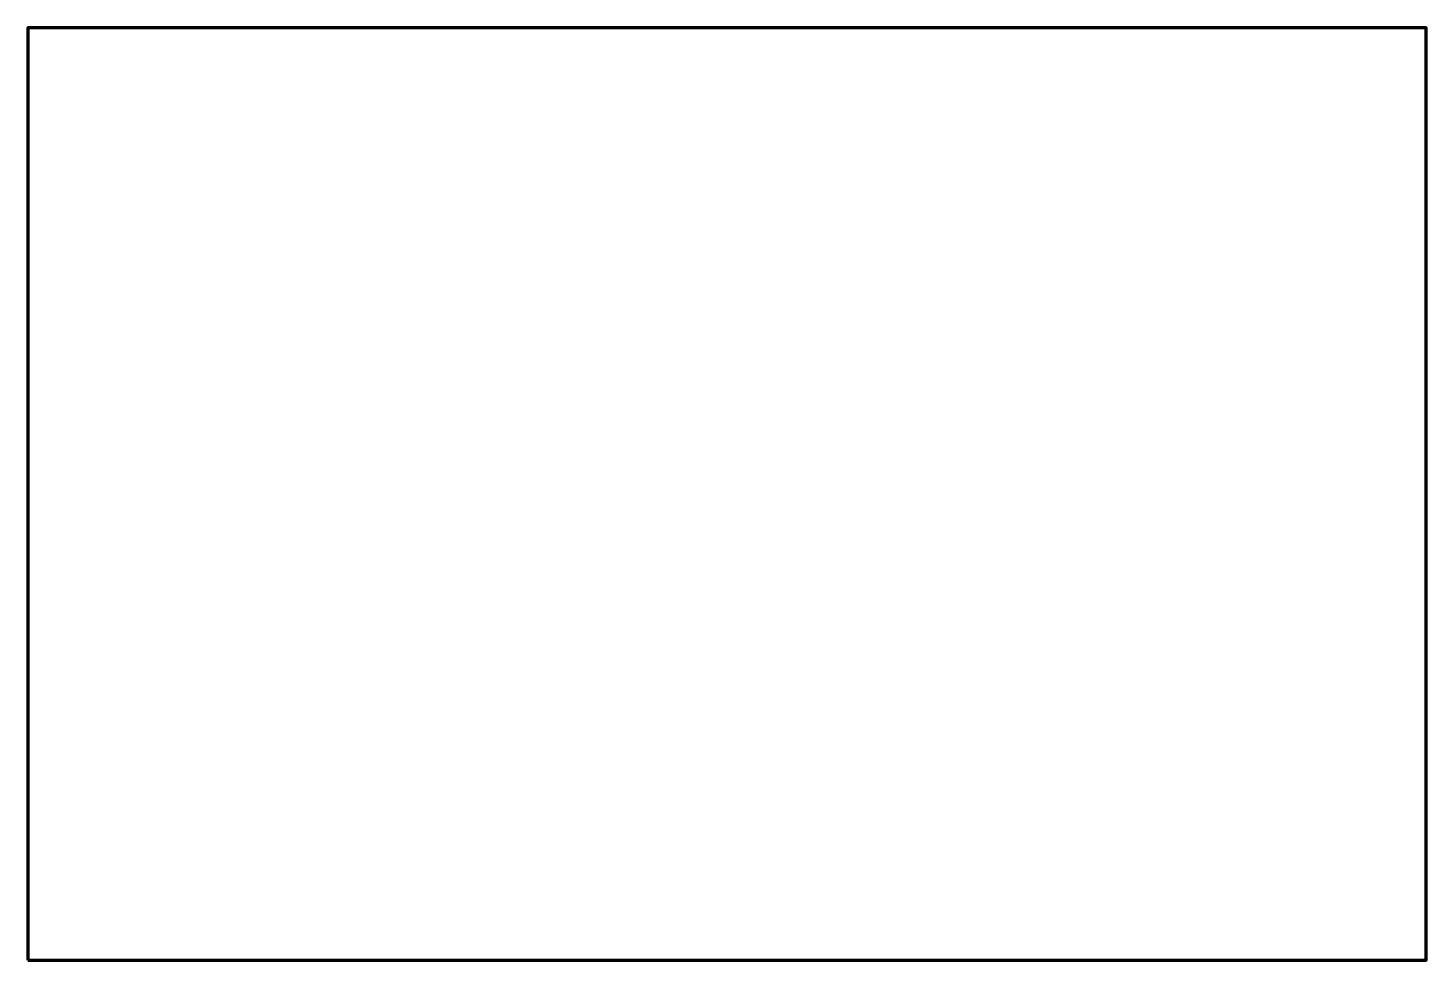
# Model space of a CAD drawing. Header units: millimetres. Extents: x 0 to 135, y 0 to 90.
import ezdxf

# ---------------------------------------------------------------- set-up
doc = ezdxf.new("R2010")
doc.units = ezdxf.units.MM
doc.layers.add('Vista superior', color=1, linetype='Continuous', lineweight=100)

msp = doc.modelspace()

# ---------------------------------------------------------------- linework, layer by layer
at = {"layer": 'Vista superior'}
msp.add_lwpolyline([(0, 0), (135, 0), (135, 90), (0, 90)], close=True, dxfattribs=at)

doc.saveas('drawing.dxf')
